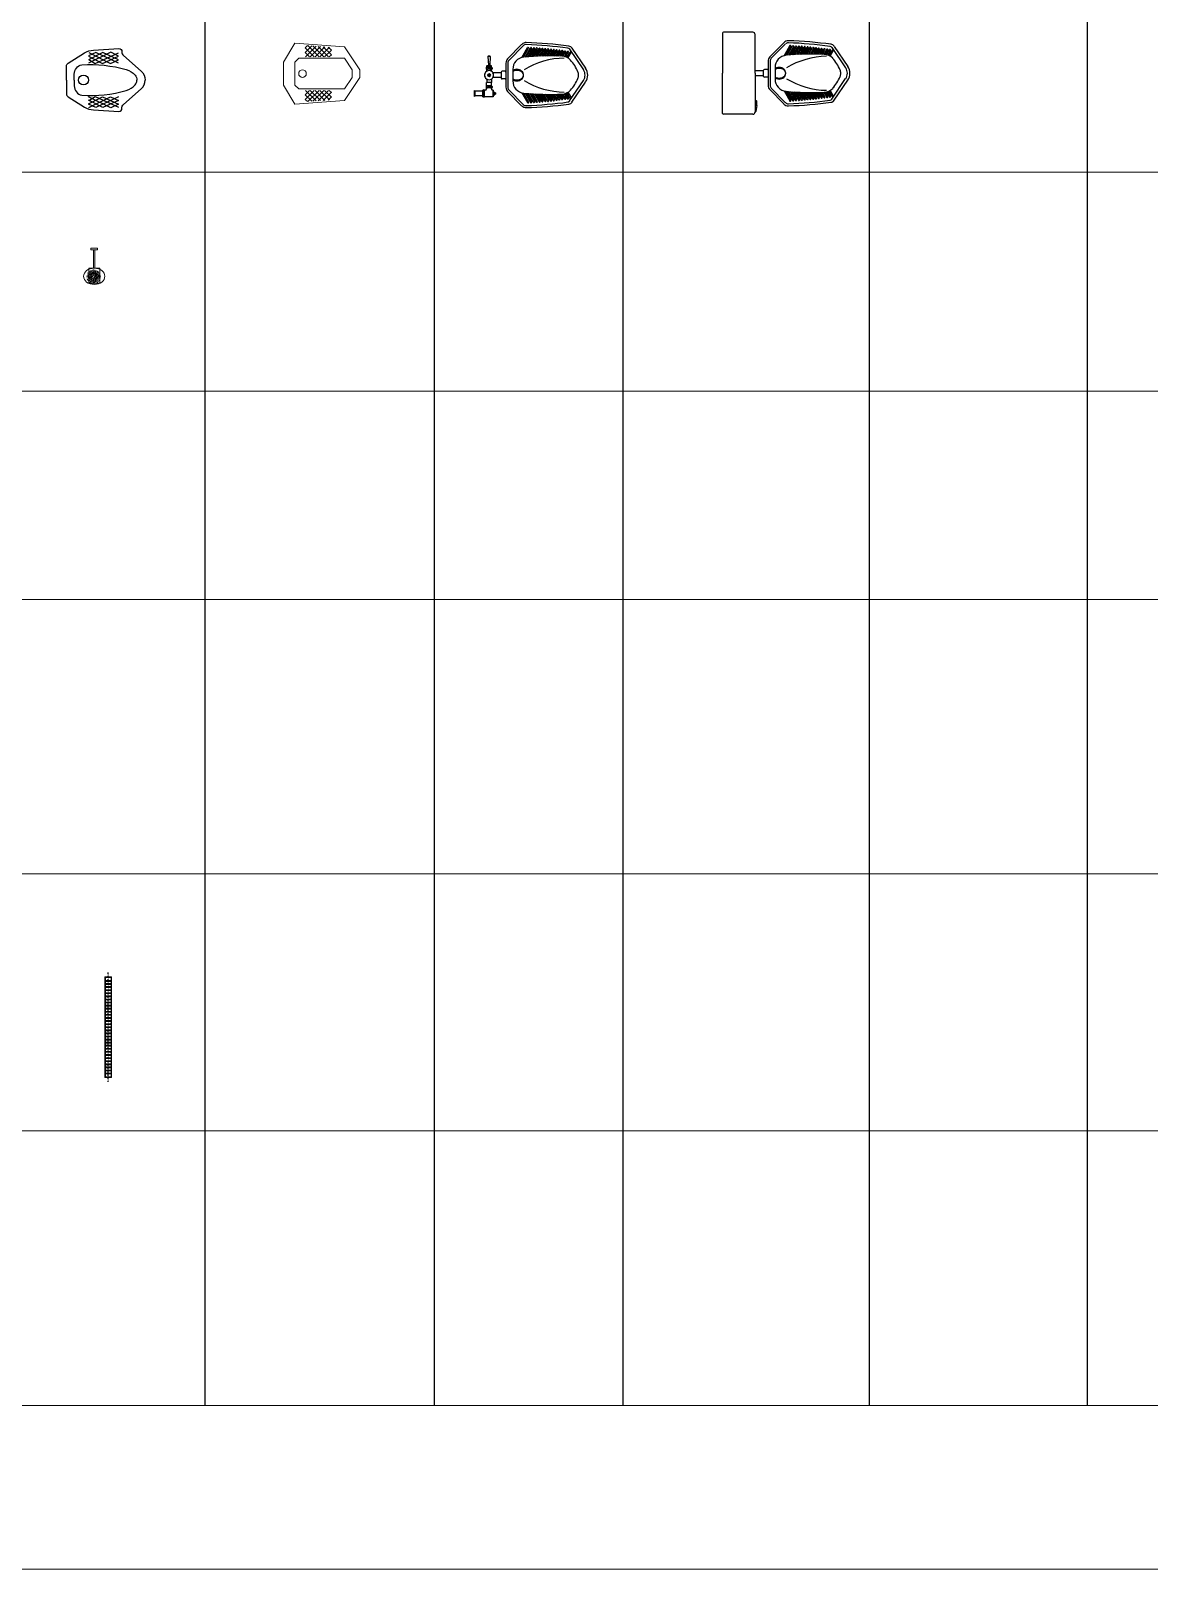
# Model space of a CAD drawing. Header units: millimetres. Extents: x 7765 to 58251, y -31150 to 10119.
# Drawn here: x 15084 to 22402, y -31150 to -21087 of the extents above; entities that cross this region are included whole.
import ezdxf

# ---------------------------------------------------------------- set-up
doc = ezdxf.new("R2010")
doc.units = ezdxf.units.MM
doc.linetypes.add('ACAD_ISO10W100', pattern=[18, 12, -3, 0, -3])
doc.linetypes.add('CENTER2', pattern=[1.125, 0.75, -0.125, 0.125, -0.125])
for name, color, linetype, lineweight in [('c.line', 160, 'ACAD_ISO10W100', 25), ('Fixtures', 202, 'Continuous', 15), ('PP-OUTER', 7, 'Continuous', 5), ('SANITARY', 7, 'Continuous', 5), ('text', 7, 'Continuous', 5)]:
    doc.layers.add(name, color=color, linetype=linetype, lineweight=lineweight)
doc.layers.add('cad-block.com', color=250, linetype='Continuous')
doc.layers.add('PP-AC RETURN PIPE', color=11, linetype='Continuous')

# ---------------------------------------------------------------- blocks, each defined once
blk = doc.blocks.new('Squat toilet 7_top_cad-block.com')
at = {"color": 0}
for p, q in [((289, 182), (143, 110)), ((192, 180), (143, 158)), ((238, 180), (143, 132)), ((143, 156), (235, 109)), ((145, 180), (287, 109)), ((145, 134), (188, 108)), ((188, 108), (340, 178)), ((339, 110), (192, 180)), ((235, 109), (339, 157)), ((339, 133), (238, 180)), ((287, 109), (339, 133)), ((340, 157), (289, 182)), ((143, -156), (235, -109)), ((289, -182), (143, -110)), ((238, -180), (143, -132)), ((192, -180), (143, -158)), ((145, -134), (188, -108)), ((145, -180), (287, -109)), ((188, -108), (340, -178)), ((339, -110), (192, -180)), ((235, -109), (339, -157)), ((339, -133), (238, -180)), ((287, -109), (339, -133)), ((340, -157), (289, -182))]:
    blk.add_line(p, q, dxfattribs=at)
for points in [[(0, 0), (0, 92, -0.258751), (10, 110), (118, 177, -0.131924), (176, 195), (343, 206, -0.493186), (362, 185, 0.329088), (373, 161), (489, 58, -0.221669), (515, 0, -0.088906)], [(51, 0), (51, 39, -0.354811), (100, 100, -0.085514), (391, 68, -0.142911), (449, 32, -0.179764), (461, 0, -0.443949)], [(0, 0), (0, -92, 0.258751), (10, -110), (118, -177, 0.131924), (176, -195), (343, -206, 0.493186), (362, -185, -0.329088), (373, -161), (489, -58, 0.221669), (515, 0, 0.088906)], [(51, 0), (51, -39, 0.354811), (100, -100, 0.085514), (391, -68, 0.142911), (449, -32, 0.179764), (461, 0, 0.443949)]]:
    blk.add_lwpolyline(points, format="xyb", dxfattribs=at)
blk.add_circle((111, 0), 32.5, dxfattribs=at)
blk = doc.blocks.new('Squat toilet 5_top_cad-block.com')
at = {"color": 0}
for p, q in [((-118, -85), (-114, -141)), ((-102, -85), (-118, -85)), ((-106, -81), (-114, -81)), ((-102, -85), (-106, -141)), ((11, -99), (103, -6)), ((21, -108), (113, -15)), ((104, -91), (141, -26)), ((114, -89), (148, -30)), ((125, -88), (160, -27)), ((135, -87), (167, -31)), ((146, -86), (179, -29)), ((156, -85), (186, -33)), ((167, -85), (198, -30)), ((176, -84), (205, -34)), ((187, -83), (217, -31)), ((197, -83), (224, -35)), ((207, -82), (236, -33)), ((217, -82), (243, -37)), ((227, -81), (254, -35)), ((237, -81), (261, -39)), ((247, -81), (273, -36)), ((257, -81), (280, -40)), ((267, -81), (292, -38)), ((276, -80), (298, -42)), ((287, -80), (310, -40)), ((296, -80), (317, -44)), ((306, -80), (328, -43)), ((316, -81), (335, -47)), ((326, -81), (347, -45)), ((335, -81), (354, -49)), ((345, -81), (365, -47)), ((354, -82), (372, -51)), ((364, -82), (383, -50)), ((373, -83), (390, -54)), ((383, -84), (401, -52)), ((391, -87), (408, -56)), ((399, -90), (419, -55)), ((406, -94), (426, -59)), ((417, -37), (507, -171)), ((432, -30), (521, -161)), ((-129, -158), (-129, -165)), ((-125, -155), (-126, -155)), ((-94, -168), (-126, -168)), ((-125, -155), (-125, -147)), ((-94, -155), (-125, -155)), ((-125, -177), (-125, -171)), ((-119, -145), (-124, -145)), ((-101, -145), (-119, -145)), ((-110, -197), (-118, -202)), ((-106, -141), (-114, -141)), ((-110, -155), (-110, -168)), ((-102, -202), (-110, -197)), ((-96, -145), (-101, -145)), ((-95, -177), (-95, -171)), ((-94, -155), (-94, -147)), ((-94, -155), (-94, -155)), ((-91, -158), (-91, -165)), ((-30, -190), (-85, -190)), ((-30, -186), (-30, -190)), ((-30, -190), (-30, -222)), ((-5, -181), (-25, -181)), ((0, -127), (0, -186)), ((0, -186), (0, -226)), ((0, -186), (0, -226)), ((13, -127), (13, -285)), ((45, -168), (45, -244)), ((45, -200), (45, -212)), ((-129, -280), (-129, -287)), ((-126, -277), (-126, -255)), ((-125, -255), (-126, -255)), ((-94, -277), (-126, -277)), ((-126, -293), (-126, -290)), ((-94, -290), (-126, -290)), ((-125, -235), (-125, -255)), ((-95, -255), (-125, -255)), ((-118, -202), (-118, -211)), ((-118, -211), (-110, -216)), ((-111, -211), (-111, -201)), ((-110, -216), (-102, -211)), ((-110, -277), (-110, -290)), ((-109, -211), (-109, -201)), ((-102, -211), (-102, -202)), ((-95, -235), (-95, -255)), ((-94, -255), (-95, -255)), ((-94, -277), (-94, -255)), ((-94, -293), (-94, -290)), ((-91, -280), (-91, -287)), ((-30, -222), (-85, -222)), ((-30, -222), (-30, -226)), ((-5, -231), (-25, -231)), ((0, -226), (0, -285)), ((417, -375), (507, -241)), ((432, -382), (521, -251)), ((-201, -311), (-206, -306)), ((-206, -311), (-206, -306)), ((-206, -341), (-206, -311)), ((-206, -346), (-206, -341)), ((-206, -346), (-201, -341)), ((-151, -311), (-201, -311)), ((-201, -341), (-201, -311)), ((-151, -341), (-201, -341)), ((-151, -311), (-151, -304)), ((-151, -341), (-151, -311)), ((-151, -347), (-151, -341)), ((-134, -304), (-141, -304)), ((-141, -347), (-141, -304)), ((-83, -347), (-141, -347)), ((-83, -304), (-89, -304)), ((-86, -304), (-86, -347)), ((-83, -304), (-83, -318)), ((-83, -318), (-73, -318)), ((-83, -318), (-83, -334)), ((-83, -326), (-73, -326)), ((-83, -334), (-73, -334)), ((-83, -334), (-83, -347)), ((-73, -318), (-73, -321)), ((-73, -321), (-68, -321)), ((-73, -321), (-73, -331)), ((-73, -331), (-68, -331)), ((-73, -331), (-73, -334)), ((-68, -321), (-68, -331)), ((11, -313), (103, -406)), ((21, -304), (113, -398)), ((104, -321), (141, -386)), ((114, -323), (148, -382)), ((125, -324), (160, -385)), ((135, -325), (167, -381)), ((146, -326), (179, -383)), ((156, -327), (186, -379)), ((167, -327), (198, -382)), ((176, -328), (205, -378)), ((187, -329), (217, -381)), ((197, -329), (224, -377)), ((207, -330), (236, -379)), ((217, -330), (243, -375)), ((227, -331), (254, -377)), ((237, -331), (261, -373)), ((247, -331), (273, -376)), ((257, -331), (280, -372)), ((267, -331), (292, -374)), ((276, -332), (298, -370)), ((287, -332), (310, -372)), ((296, -332), (317, -368)), ((306, -332), (328, -369)), ((316, -331), (335, -365)), ((326, -331), (347, -367)), ((335, -331), (354, -363)), ((345, -331), (365, -365)), ((354, -330), (372, -361)), ((364, -330), (383, -362)), ((373, -329), (390, -358)), ((383, -328), (401, -360)), ((391, -325), (408, -356)), ((399, -322), (419, -357)), ((406, -318), (426, -353))]:
    blk.add_line(p, q, dxfattribs=at)
for points in [[(-126, -161, 0.106673), (-126, -163, 0.101512), (-125, -165, 0.094975), (-123, -166, 0.090819), (-120, -167, 0.090819), (-118, -166, 0.094975), (-116, -165, 0.101512), (-115, -163, 0.106673), (-115, -161, 0.106673), (-115, -159, 0.101512), (-116, -157, 0.094975), (-118, -156, 0.090819), (-120, -156, 0.090819), (-123, -156, 0.094975), (-125, -157, 0.101512), (-126, -159, 0.106673)], [(-106, -161, 0.106673), (-105, -163, 0.101512), (-104, -165, 0.094975), (-102, -166, 0.090819), (-100, -167, 0.090819), (-97, -166, 0.094975), (-95, -165, 0.101512), (-94, -163, 0.106673), (-94, -161, 0.106673), (-94, -159, 0.101512), (-95, -157, 0.094975), (-97, -156, 0.090819), (-100, -156, 0.090819), (-102, -156, 0.094975), (-104, -157, 0.101512), (-105, -159, 0.106673)], [(-126, -283, 0.106673), (-126, -285, 0.101512), (-125, -287, 0.094975), (-123, -288, 0.090819), (-120, -289, 0.090819), (-118, -288, 0.094975), (-116, -287, 0.101512), (-115, -285, 0.106673), (-115, -283, 0.106673), (-115, -281, 0.101512), (-116, -279, 0.094975), (-118, -278, 0.090819), (-120, -278, 0.090819), (-123, -278, 0.094975), (-125, -279, 0.101512), (-126, -281, 0.106673)], [(-106, -283, 0.106673), (-105, -285, 0.101512), (-104, -287, 0.094975), (-102, -288, 0.090819), (-100, -289, 0.090819), (-97, -288, 0.094975), (-95, -287, 0.101512), (-94, -285, 0.106673), (-94, -283, 0.106673), (-94, -281, 0.101512), (-95, -279, 0.094975), (-97, -278, 0.090819), (-100, -278, 0.090819), (-102, -278, 0.094975), (-104, -279, 0.101512), (-105, -281, 0.106673)], [(-151, -326, 0.067459), (-151, -329, 0.079812), (-150, -331, 0.107118), (-148, -333, 0.139889), (-146, -333, 0.139889), (-144, -333, 0.107118), (-142, -331, 0.079812), (-141, -329, 0.067459), (-141, -326, 0.067459), (-141, -323, 0.079812), (-142, -320, 0.107118), (-144, -319, 0.139889), (-146, -318, 0.139889), (-148, -319, 0.107118), (-150, -320, 0.079812), (-151, -323, 0.067459)]]:
    blk.add_lwpolyline(points, format="xyb", close=True, dxfattribs=at)
for points in [[(116, -206, 0.110357), (113, -192, 0.10264), (103, -179, 0.09333), (89, -171, 0.087668), (72, -168, 0.087668), (55, -171, 0.067965), (45, -176, 0.10264)], [(116, -206, 0.130752), (113, -195, 0.10653), (103, -184, 0.083975), (89, -177, 0.072905), (72, -175, 0.072905), (55, -177, 0.061171), (45, -182, 0.10653)], [(45, -230, 0.061171), (55, -235, 0.072905), (72, -237, 0.072905), (89, -235, 0.083975), (103, -228, 0.10653), (113, -217, 0.130752), (116, -206, 0.130752)], [(45, -236, 0.067965), (55, -241, 0.087668), (72, -244, 0.087668), (89, -241, 0.09333), (103, -233, 0.10264), (113, -220, 0.110357), (116, -206, 0.110357)], [(-151, -306, 0.067459), (-151, -309, 0.079812), (-150, -311, 0.107118), (-148, -313, 0.139889), (-146, -313, 0.139889), (-144, -313, 0.107118), (-142, -311, 0.079812), (-141, -309, 0.067459), (-141, -306, 0.067459)], [(-141, -346, 0.067459), (-141, -343, 0.079812), (-142, -340, 0.107118), (-144, -339, 0.139889), (-146, -338, 0.139889), (-148, -339, 0.107118), (-150, -340, 0.079812), (-151, -343, 0.067459), (-151, -346, 0.067459)]]:
    blk.add_lwpolyline(points, format="xyb", dxfattribs=at)
for radius in [8.23, 5]:
    blk.add_circle((-110, -206), radius, dxfattribs=at)
for centre, radius, start, end in [((132, -33), 40, 88.219, 135.6161), ((49, -2692), 2700, 82.2841, 88.219), ((-114, -85), 4, 90, 180), ((-106, -85), 4, 0, 90), ((40, -127), 40, 135.6161, 180), ((125, -168), 80, 95.493, 180), ((132, -33), 27, 87.9846, 135.6161), ((290, -1880), 1800, 87.5224, 95.493), ((388, -608), 513, 90.6422, 121.5362), ((39, -2685), 2680, 82.1249, 87.9846), ((145, -28), 4, 330, 150), ((164, -29), 4, 330, 150), ((183, -31), 4, 330, 150), ((202, -32), 4, 330, 150), ((221, -33), 4, 330, 150), ((239, -35), 4, 330, 150), ((258, -37), 4, 330, 150), ((276, -38), 4, 330, 150), ((295, -40), 4, 330, 150), ((313, -42), 4, 330, 150), ((332, -45), 4, 330, 150), ((350, -47), 4, 330, 150), ((368, -49), 4, 330, 150), ((364, -162), 80, 43.1876, 87.5224), ((387, -52), 4, 330, 150), ((405, -54), 4, 330, 150), ((404, -46), 16, 34.008, 82.1249), ((408, -46), 30, 34.008, 82.2841), ((423, -57), 4, 330, 150), ((-110, -206), 30, 124.8499, 235.1501), ((-126, -158), 3, 90, 180), ((-126, -165), 3, 180, 270), ((-130, -171), 5, 0, 57.6535), ((-110, -206), 30, 55.1501, 124.8499), ((-130, -177), 5, 304.8499, 0), ((-124, -147), 2, 90, 180), ((-110, -150), 10.6, 115.0876, 148.1092), ((-110, -150), 10.6, 31.8908, 64.9124), ((-96, -147), 2, 0, 90), ((-90, -171), 5, 122.3465, 180), ((-90, -177), 5, 180, 235.1501), ((-94, -158), 3, 0, 90), ((-94, -165), 3, 270, 0), ((-110, -206), 30, 32.231, 55.1501), ((-110, -206), 29.8, 328.2504, 32.7073), ((-25, -186), 5, 90, 180), ((-5, -186), 5, 0, 90), ((40, -127), 27, 135.6161, 180), ((247, -272), 240, 21.34, 43.1876), ((415, -206), 60, 0, 21.34), ((455, -206), 63, 325.992, 34.008), ((455, -206), 80, 325.992, 34.008), ((-134, -296), 8, 270, 357.2469), ((-126, -280), 3, 90, 180), ((-126, -287), 3, 180, 270), ((-130, -235), 5, 0, 55.1501), ((-110, -206), 30, 235.1501, 304.8499), ((-206, -293), 80, 357.2469, 0), ((-90, -235), 5, 124.8499, 180), ((-94, -280), 3, 0, 90), ((-94, -287), 3, 270, 0), ((-14, -293), 80, 180, 184.9399), ((-89, -299), 5, 184.9399, 270), ((-110, -206), 30, 304.8499, 327.769), ((-25, -226), 5, 180, 270), ((-5, -226), 5, 270, 0), ((40, -285), 40, 180, 224.3839), ((40, -285), 27, 180, 224.3839), ((125, -244), 80, 180, 264.507), ((388, 196), 513, 238.4638, 269.3578), ((247, -140), 240, 316.8124, 338.66), ((415, -206), 60, 338.66, 0), ((-146, -316), 13, 67.3801, 112.6199), ((-146, -335), 13, 247.3801, 292.6199), ((-67, -322), 16.3, 165.75, 194.25), ((-67, -330), 16.2, 165.75, 194.25), ((-90, -322), 16.3, 345.75, 14.25), ((-90, -330), 16.2, 345.75, 14.25), ((132, -379), 27, 224.3839, 272.0154), ((290, 1468), 1800, 264.507, 272.4776), ((39, 2273), 2680, 272.0154, 277.8751), ((49, 2280), 2700, 271.781, 277.7159), ((145, -384), 4, 210, 30), ((164, -383), 4, 210, 30), ((183, -381), 4, 210, 30), ((202, -380), 4, 210, 30), ((221, -379), 4, 210, 30), ((239, -377), 4, 210, 30), ((258, -375), 4, 210, 30), ((276, -374), 4, 210, 30), ((295, -372), 4, 210, 30), ((313, -370), 4, 210, 30), ((332, -367), 4, 210, 30), ((350, -365), 4, 210, 30), ((368, -363), 4, 210, 30), ((364, -250), 80, 272.4776, 316.8124), ((387, -360), 4, 210, 30), ((405, -358), 4, 210, 30), ((404, -366), 16, 277.8751, 325.992), ((408, -366), 30, 277.7159, 325.992), ((423, -355), 4, 210, 30), ((132, -378), 40, 224.3839, 271.781)]:
    blk.add_arc(centre, radius, start, end, dxfattribs=at)
blk = doc.blocks.new('Squat toilet 4_top_cad-block.com')
at = {"color": 0}
for p, q in [((0, 262), (0, 0)), ((198, 268), (6, 268)), ((213, 16), (213, 253)), ((309, 107), (401, 200)), ((318, 98), (410, 191)), ((402, 115), (439, 180)), ((412, 117), (446, 176)), ((423, 118), (458, 179)), ((433, 119), (465, 175)), ((444, 120), (477, 177)), ((453, 121), (484, 173)), ((464, 121), (496, 176)), ((474, 122), (503, 172)), ((485, 123), (515, 175)), ((494, 123), (522, 171)), ((505, 124), (533, 173)), ((514, 124), (540, 169)), ((525, 125), (552, 171)), ((534, 125), (559, 167)), ((545, 125), (571, 170)), ((554, 125), (578, 166)), ((565, 125), (589, 168)), ((574, 126), (596, 164)), ((584, 126), (608, 166)), ((594, 126), (615, 162)), ((604, 126), (626, 163)), ((613, 125), (633, 159)), ((624, 125), (644, 161)), ((633, 125), (651, 157)), ((643, 125), (663, 159)), ((652, 124), (669, 155)), ((662, 124), (681, 156)), ((671, 123), (688, 152)), ((680, 122), (699, 154)), ((688, 119), (706, 150)), ((697, 116), (717, 151)), ((704, 112), (724, 147)), ((715, 169), (805, 35)), ((730, 176), (819, 45)), ((0, -262), (0, 0)), ((213, 0), (213, 16)), ((268, 16), (213, 16)), ((268, 16), (268, 20)), ((268, -16), (268, 16)), ((293, 25), (273, 25)), ((298, 79), (298, 20)), ((298, 20), (298, -20)), ((298, 20), (298, -20)), ((311, 79), (311, -79)), ((343, 38), (343, -38)), ((343, 6), (343, -6)), ((213, 0), (213, -16)), ((213, -16), (213, -180)), ((268, -16), (213, -16)), ((268, -20), (268, -16)), ((293, -25), (273, -25)), ((298, -20), (298, -25)), ((298, -25), (298, -79)), ((318, -98), (410, -192)), ((715, -169), (805, -35)), ((730, -176), (819, -45)), ((213, -180), (213, -253)), ((220, -180), (213, -180)), ((223, -210), (223, -183)), ((309, -107), (401, -200)), ((402, -115), (439, -180)), ((412, -117), (446, -176)), ((423, -118), (458, -179)), ((433, -119), (465, -175)), ((444, -120), (477, -177)), ((453, -121), (484, -173)), ((464, -121), (496, -176)), ((474, -122), (503, -172)), ((485, -123), (515, -175)), ((494, -123), (522, -171)), ((505, -124), (533, -173)), ((514, -124), (540, -169)), ((525, -125), (552, -171)), ((534, -125), (559, -167)), ((545, -125), (571, -170)), ((554, -125), (578, -166)), ((565, -125), (589, -168)), ((574, -126), (596, -164)), ((584, -126), (608, -166)), ((594, -126), (615, -162)), ((604, -126), (626, -163)), ((613, -125), (633, -159)), ((624, -125), (644, -161)), ((633, -125), (651, -157)), ((643, -125), (663, -159)), ((652, -124), (669, -155)), ((662, -124), (681, -156)), ((671, -123), (688, -152)), ((680, -122), (699, -154)), ((688, -119), (706, -150)), ((697, -116), (717, -151)), ((704, -112), (724, -147)), ((198, -268), (6, -268)), ((223, -210), (213, -210)), ((215, -253), (213, -253)), ((223, -210), (218, -250))]:
    blk.add_line(p, q, dxfattribs=at)
for points in [[(413, 0, 0.110357), (410, 14, 0.10264), (401, 27, 0.09333), (387, 35, 0.087668), (370, 38, 0.087668), (353, 35, 0.067965), (343, 30, 0.10264)], [(413, 0, 0.130752), (410, 11, 0.10653), (401, 22, 0.083975), (387, 29, 0.072905), (370, 31, 0.072905), (353, 29, 0.061171), (343, 24, 0.10653)], [(343, -24, 0.061171), (353, -29, 0.072905), (370, -31, 0.072905), (387, -29, 0.083975), (401, -22, 0.10653), (410, -11, 0.130752), (413, 0, 0.130752)], [(343, -30, 0.067965), (353, -35, 0.087668), (370, -38, 0.087668), (387, -35, 0.09333), (401, -27, 0.10264), (410, -14, 0.110357), (413, 0, 0.110357)]]:
    blk.add_lwpolyline(points, format="xyb", dxfattribs=at)
for centre, radius, start, end in [((6, 262), 6, 90, 180), ((198, 253), 15, 360, 90), ((429, 172), 40, 88.219, 135.6161), ((347, -2486), 2700, 82.2841, 88.219), ((338, 79), 40, 135.6161, 180), ((423, 38), 80, 95.493, 180), ((430, 173), 27, 87.9846, 135.6161), ((587, -1674), 1800, 87.5224, 95.493), ((686, -402), 513, 90.6422, 121.5362), ((336, -2479), 2680, 82.1249, 87.9846), ((442, 178), 4, 330, 150), ((461, 177), 4, 330, 150), ((480, 175), 4, 330, 150), ((499, 174), 4, 330, 150), ((518, 173), 4, 330, 150), ((537, 171), 4, 330, 150), ((556, 169), 4, 330, 150), ((574, 168), 4, 330, 150), ((593, 166), 4, 330, 150), ((611, 164), 4, 330, 150), ((629, 161), 4, 330, 150), ((648, 159), 4, 330, 150), ((666, 157), 4, 330, 150), ((662, 44), 80, 43.1876, 87.5224), ((684, 154), 4, 330, 150), ((702, 152), 4, 330, 150), ((701, 160), 16, 34.008, 82.1249), ((705, 160), 30, 34.008, 82.2841), ((720, 149), 4, 330, 150), ((273, 20), 5, 90, 180), ((293, 20), 5, 360, 90), ((338, 79), 27, 135.6161, 180), ((545, -66), 240, 21.34, 43.1876), ((713, 0), 60, 360, 21.34), ((753, 0), 63, 325.992, 34.008), ((753, 0), 80, 325.992, 34.008), ((273, -20), 5, 180, 270), ((293, -20), 5, 270, 360), ((338, -79), 40, 180, 224.3839), ((338, -79), 27, 180, 224.3839), ((423, -38), 80, 180, 264.507), ((686, 402), 513, 238.4638, 269.3578), ((662, -44), 80, 272.4776, 316.8124), ((545, 66), 240, 316.8124, 338.66), ((713, 0), 60, 338.66, 360), ((220, -183), 3, 360, 90), ((429, -173), 40, 224.3839, 271.781), ((430, -173), 27, 224.3839, 272.0154), ((587, 1674), 1800, 264.507, 272.4776), ((336, 2479), 2680, 272.0154, 277.8751), ((347, 2486), 2700, 271.781, 277.7159), ((442, -178), 4, 210, 30), ((461, -177), 4, 210, 30), ((480, -175), 4, 210, 30), ((499, -174), 4, 210, 30), ((518, -173), 4, 210, 30), ((537, -171), 4, 210, 30), ((556, -169), 4, 210, 30), ((574, -168), 4, 210, 30), ((593, -166), 4, 210, 30), ((611, -164), 4, 210, 30), ((629, -161), 4, 210, 30), ((648, -159), 4, 210, 30), ((666, -157), 4, 210, 30), ((684, -154), 4, 210, 30), ((702, -152), 4, 210, 30), ((701, -160), 16, 277.8751, 325.992), ((705, -160), 30, 277.7159, 325.992), ((720, -149), 4, 210, 30), ((6, -262), 6, 180, 270), ((198, -253), 15, 270, 360), ((215, -250), 3, 270, 353.3675)]:
    blk.add_arc(centre, radius, start, end, dxfattribs=at)
blk = doc.blocks.new('PP-SHOWER P')
at = {"layer": 'Fixtures', "color": 0, "lineweight": 5, "ltscale": 4}
for p, q in [((29588, 5636), (29588, 5594)), ((29598, 5636), (29588, 5636)), ((29598, 5594), (29598, 5636)), ((29719, 5579), (29719, 5652)), ((29719, 5652), (29817, 5652)), ((29817, 5652), (29817, 5579)), ((29588, 5594), (29598, 5594)), ((29719, 5620), (29598, 5620)), ((29719, 5610), (29598, 5610)), ((29817, 5579), (29719, 5579))]:
    blk.add_line(p, q, dxfattribs=at)
at = {"layer": 'Fixtures', "color": 0, "lineweight": 5, "ltscale": 4, "extrusion": (0, 0, -1)}
for centre, major_axis, ratio, start_param, end_param in [((29772, 5615), (0, 69.8), 0.759259, 4.712389, 10.995574), ((29739, 5636), (-0.679, -0.679), 1, 4.712389, 10.995574), ((29744, 5642), (-0.679, 0.679), 1, -1.570796, 4.712389), ((29749, 5637), (-0.679, -0.679), 1, 4.712389, 10.995574), ((29751, 5647), (-0.679, 0.679), 1, 4.712389, 10.995574), ((29755, 5641), (-0.679, -0.679), 1, 4.712389, 10.995574), ((29758, 5652), (-0.679, -0.679), 1, 4.712389, 10.995574), ((29759, 5635), (-0.679, -0.679), 1, 4.712389, 10.995574), ((29761, 5645), (-0.679, -0.679), 1, 4.712389, 10.995574), ((29764, 5638), (-0.679, -0.679), 1, 4.712389, 10.995574), ((29766, 5654), (-0.679, -0.679), 1, 4.712389, 10.995574), ((29768, 5647), (-0.679, -0.679), 1, 4.712389, 10.995574), ((29769, 5640), (-0.679, -0.679), 1, 4.712389, 10.995574), ((29775, 5655), (-0.679, -0.679), 1, 4.712389, 10.995574), ((29775, 5655), (-0.679, -0.679), 1, 4.712389, 10.995574), ((29775, 5648), (-0.679, -0.679), 1, 4.712389, 10.995574), ((29775, 5648), (-0.679, -0.679), 1, 4.712389, 10.995574), ((29775, 5640), (-0.679, -0.679), 1, 4.712389, 10.995574), ((29775, 5640), (-0.679, -0.679), 1, 4.712389, 10.995574), ((29780, 5640), (-0.679, 0.679), 1, -1.570796, 4.712389), ((29782, 5647), (-0.679, -0.679), 1, 4.712389, 10.995574), ((29783, 5654), (-0.679, -0.679), 1, 4.712389, 10.995574), ((29786, 5638), (-0.679, -0.679), 1, 4.712389, 10.995574), ((29789, 5645), (-0.679, 0.679), 1, -1.570796, 4.712389), ((29792, 5652), (-0.679, -0.679), 1, 4.712389, 10.995574), ((29791, 5635), (-0.679, 0.679), 1, -1.570796, 4.712389), ((29795, 5641), (-0.679, -0.679), 1, 4.712389, 10.995574), ((29799, 5647), (-0.679, 0.679), 1, -1.570796, 4.712389), ((29801, 5637), (-0.679, -0.679), 1, 4.712389, 10.995574), ((29806, 5642), (-0.679, 0.679), 1, 4.712389, 10.995574), ((29811, 5636), (-0.679, -0.679), 1, 4.712389, 10.995574), ((29731, 5611), (-0.679, 0.679), 1, -1.570796, 4.712389), ((29732, 5620), (-0.679, -0.679), 1, 4.712389, 10.995574), ((29732, 5603), (-0.679, -0.679), 1, 4.712389, 10.995574), ((29735, 5628), (-0.679, -0.679), 1, 4.712389, 10.995574), ((29735, 5595), (-0.679, -0.679), 1, 4.712389, 10.995574), ((29739, 5611), (-0.679, -0.679), 1, 4.712389, 10.995574), ((29739, 5618), (-0.679, 0.679), 1, -1.570796, 4.712389), ((29739, 5604), (-0.679, 0.679), 1, -1.570796, 4.712389), ((29739, 5587), (-0.679, 0.679), 1, 4.712389, 10.995574), ((29741, 5625), (-0.679, 0.679), 1, 4.712389, 10.995574), ((29741, 5597), (-0.679, 0.679), 1, -1.570796, 4.712389), ((29744, 5580), (-0.679, 0.679), 1, -1.570796, 4.712389), ((29745, 5632), (-0.679, -0.679), 1, 4.712389, 10.995574), ((29745, 5591), (-0.679, 0.679), 1, -1.570796, 4.712389), ((29746, 5617), (-0.679, 0.679), 1, 4.712389, 10.995574), ((29746, 5611), (-0.679, -0.679), 1, 4.712389, 10.995574), ((29746, 5606), (-0.679, 0.679), 1, -1.570796, 4.712389), ((29748, 5622), (-0.679, -0.679), 1, 4.712389, 10.995574), ((29748, 5600), (-0.679, -0.679), 1, 4.712389, 10.995574), ((29749, 5586), (-0.679, -0.679), 1, 4.712389, 10.995574), ((29751, 5627), (-0.679, -0.679), 1, 4.712389, 10.995574), ((29751, 5595), (-0.679, 0.679), 1, -1.570796, 4.712389), ((29751, 5575), (-0.679, 0.679), 1, -1.570796, 4.712389), ((29753, 5615), (-0.679, 0.679), 1, -1.570796, 4.712389), ((29753, 5611), (-0.679, -0.679), 1, 4.712389, 10.995574), ((29753, 5607), (-0.679, -0.679), 1, 4.712389, 10.995574), ((29754, 5632), (-0.679, 0.679), 1, -1.570796, 4.712389), ((29754, 5591), (-0.679, 0.679), 1, 4.712389, 10.995574), ((29755, 5620), (-0.679, -0.679), 1, 4.712389, 10.995574), ((29755, 5603), (-0.679, -0.679), 1, 4.712389, 10.995574), ((29755, 5581), (-0.679, -0.679), 1, 4.712389, 10.995574), ((29757, 5623), (-0.679, 0.679), 1, -1.570796, 4.712389), ((29757, 5599), (-0.679, -0.679), 1, 4.712389, 10.995574), ((29758, 5571), (-0.679, 0.679), 1, -1.570796, 4.712389), ((29759, 5627), (-0.679, -0.679), 1, 4.712389, 10.995574), ((29759, 5596), (-0.679, -0.679), 1, 4.712389, 10.995574), ((29759, 5587), (-0.679, 0.679), 1, -1.570796, 4.712389), ((29760, 5611), (-0.679, -0.679), 1, 4.712389, 10.995574), ((29761, 5617), (-0.679, 0.679), 1, 4.712389, 10.995574), ((29761, 5606), (-0.679, 0.679), 1, 4.712389, 10.995574), ((29761, 5578), (-0.679, -0.679), 1, 4.712389, 10.995574), ((29763, 5629), (-0.679, 0.679), 1, 4.712389, 10.995574), ((29763, 5593), (-0.679, -0.679), 1, 4.712389, 10.995574), ((29764, 5584), (-0.679, 0.679), 1, -1.570796, 4.712389), ((29765, 5622), (-0.679, -0.679), 1, 4.712389, 10.995574), ((29765, 5601), (-0.679, -0.679), 1, 4.712389, 10.995574), ((29767, 5631), (-0.679, 0.679), 1, -1.570796, 4.712389), ((29767, 5591), (-0.679, -0.679), 1, 4.712389, 10.995574), ((29766, 5569), (-0.679, -0.679), 1, 4.712389, 10.995574), ((29768, 5611), (-0.679, 0.679), 1, -1.570796, 4.712389), ((29768, 5576), (-0.679, -0.679), 1, 4.712389, 10.995574), ((29769, 5625), (-0.679, 0.679), 1, 4.712389, 10.995574), ((29769, 5598), (-0.679, 0.679), 1, -1.570796, 4.712389), ((29769, 5583), (-0.679, -0.679), 1, 4.712389, 10.995574), ((29770, 5616), (-0.679, 0.679), 1, -1.570796, 4.712389), ((29770, 5606), (-0.679, 0.679), 1, 4.712389, 10.995574), ((29771, 5633), (-0.679, -0.679), 1, 4.712389, 10.995574), ((29771, 5590), (-0.679, 0.679), 1, 4.712389, 10.995574), ((29775, 5633), (-0.679, -0.679), 1, 4.712389, 10.995574), ((29775, 5633), (-0.679, -0.679), 1, 4.712389, 10.995574), ((29775, 5626), (-0.679, 0.679), 1, 4.712389, 10.995574), ((29775, 5626), (-0.679, 0.679), 1, -1.570796, 4.712389), ((29775, 5619), (-0.679, -0.679), 1, 4.712389, 10.995574), ((29775, 5619), (-0.679, -0.679), 1, 4.712389, 10.995574), ((29775, 5604), (-0.679, -0.679), 1, 4.712389, 10.995574), ((29775, 5604), (-0.679, -0.679), 1, 4.712389, 10.995574), ((29775, 5597), (-0.679, 0.679), 1, 4.712389, 10.995574), ((29775, 5597), (-0.679, 0.679), 1, -1.570796, 4.712389), ((29775, 5590), (-0.679, -0.679), 1, 4.712389, 10.995574), ((29775, 5590), (-0.679, -0.679), 1, 4.712389, 10.995574), ((29775, 5582), (-0.679, -0.679), 1, 4.712389, 10.995574), ((29775, 5582), (-0.679, -0.679), 1, 4.712389, 10.995574), ((29775, 5575), (-0.679, -0.679), 1, 4.712389, 10.995574), ((29775, 5575), (-0.679, -0.679), 1, 4.712389, 10.995574), ((29775, 5568), (-0.679, -0.679), 1, 4.712389, 10.995574), ((29775, 5568), (-0.679, -0.679), 1, 4.712389, 10.995574), ((29779, 5633), (-0.679, 0.679), 1, -1.570796, 4.712389), ((29779, 5590), (-0.679, 0.679), 1, -1.570796, 4.712389), ((29780, 5625), (-0.679, 0.679), 1, -1.570796, 4.712389), ((29780, 5616), (-0.679, 0.679), 1, 4.712389, 10.995574), ((29780, 5606), (-0.679, 0.679), 1, -1.570796, 4.712389), ((29780, 5598), (-0.679, 0.679), 1, 4.712389, 10.995574), ((29780, 5583), (-0.679, -0.679), 1, 4.712389, 10.995574), ((29782, 5611), (-0.679, 0.679), 1, 4.712389, 10.995574), ((29782, 5576), (-0.679, -0.679), 1, 4.712389, 10.995574), ((29783, 5631), (-0.679, 0.679), 1, 4.712389, 10.995574), ((29783, 5591), (-0.679, 0.679), 1, -1.570796, 4.712389), ((29783, 5569), (-0.679, -0.679), 1, 4.712389, 10.995574), ((29785, 5622), (-0.679, -0.679), 1, 4.712389, 10.995574), ((29785, 5601), (-0.679, -0.679), 1, 4.712389, 10.995574), ((29786, 5584), (-0.679, 0.679), 1, 4.712389, 10.995574), ((29787, 5629), (-0.679, 0.679), 1, -1.570796, 4.712389), ((29787, 5593), (-0.679, -0.679), 1, 4.712389, 10.995574), ((29788, 5617), (-0.679, 0.679), 1, -1.570796, 4.712389), ((29788, 5606), (-0.679, 0.679), 1, -1.570796, 4.712389), ((29789, 5611), (-0.679, -0.679), 1, 4.712389, 10.995574), ((29789, 5578), (-0.679, -0.679), 1, 4.712389, 10.995574), ((29790, 5627), (-0.679, 0.679), 1, -1.570796, 4.712389), ((29790, 5596), (-0.679, 0.679), 1, -1.570796, 4.712389), ((29791, 5587), (-0.679, 0.679), 1, 4.712389, 10.995574), ((29792, 5571), (-0.679, -0.679), 1, 4.712389, 10.995574), ((29793, 5623), (-0.679, -0.679), 1, 4.712389, 10.995574), ((29793, 5599), (-0.679, -0.679), 1, 4.712389, 10.995574), ((29795, 5632), (-0.679, -0.679), 1, 4.712389, 10.995574), ((29795, 5620), (-0.679, -0.679), 1, 4.712389, 10.995574), ((29795, 5603), (-0.679, -0.679), 1, 4.712389, 10.995574), ((29795, 5591), (-0.679, -0.679), 1, 4.712389, 10.995574), ((29795, 5581), (-0.679, -0.679), 1, 4.712389, 10.995574), ((29796, 5615), (-0.679, -0.679), 1, 4.712389, 10.995574), ((29796, 5607), (-0.679, -0.679), 1, 4.712389, 10.995574), ((29797, 5611), (-0.679, -0.679), 1, 4.712389, 10.995574), ((29799, 5627), (-0.679, 0.679), 1, -1.570796, 4.712389), ((29799, 5595), (-0.679, 0.679), 1, 4.712389, 10.995574), ((29799, 5575), (-0.679, 0.679), 1, 4.712389, 10.995574), ((29801, 5586), (-0.679, -0.679), 1, 4.712389, 10.995574), ((29802, 5622), (-0.679, -0.679), 1, 4.712389, 10.995574), ((29802, 5600), (-0.679, -0.679), 1, 4.712389, 10.995574), ((29803, 5617), (-0.679, -0.679), 1, 4.712389, 10.995574), ((29803, 5606), (-0.679, -0.679), 1, 4.712389, 10.995574), ((29804, 5611), (-0.679, 0.679), 1, -1.570796, 4.712389), ((29805, 5632), (-0.679, -0.679), 1, 4.712389, 10.995574), ((29805, 5591), (-0.679, 0.679), 1, 4.712389, 10.995574), ((29806, 5580), (-0.679, 0.679), 1, 4.712389, 10.995574), ((29808, 5625), (-0.679, 0.679), 1, -1.570796, 4.712389), ((29808, 5597), (-0.679, 0.679), 1, 4.712389, 10.995574), ((29810, 5618), (-0.679, 0.679), 1, 4.712389, 10.995574), ((29810, 5604), (-0.679, 0.679), 1, 4.712389, 10.995574), ((29811, 5611), (-0.679, -0.679), 1, 4.712389, 10.995574), ((29811, 5587), (-0.679, 0.679), 1, -1.570796, 4.712389), ((29815, 5628), (-0.679, 0.679), 1, -1.570796, 4.712389), ((29815, 5595), (-0.679, 0.679), 1, -1.570796, 4.712389), ((29818, 5620), (-0.679, -0.679), 1, 4.712389, 10.995574), ((29818, 5611), (-0.679, 0.679), 1, 4.712389, 10.995574), ((29818, 5603), (-0.679, -0.679), 1, 4.712389, 10.995574)]:
    blk.add_ellipse(centre, major_axis=major_axis, ratio=ratio, start_param=start_param, end_param=end_param, dxfattribs=at)
blk = doc.blocks.new('PP-SHOWER CHANNEL P')
at = {"layer": 'c.line', "linetype": 'CENTER2', "ltscale": 0.115}
blk.add_line((29771, 2664), (29771, 3661), dxfattribs=at)
at = {"layer": 'SANITARY', "color": 8, "ltscale": 30}
for p, q in [((29753, 3588), (29789, 3588)), ((29789, 3580), (29753, 3580)), ((29753, 3560), (29789, 3560)), ((29789, 3552), (29753, 3552)), ((29753, 3532), (29789, 3532)), ((29789, 3524), (29753, 3524)), ((29753, 3504), (29789, 3504)), ((29789, 3496), (29753, 3496)), ((29753, 3476), (29789, 3476)), ((29789, 3468), (29753, 3468)), ((29753, 3448), (29789, 3448)), ((29789, 3440), (29753, 3440)), ((29753, 3419), (29789, 3419)), ((29789, 3412), (29753, 3412)), ((29753, 3391), (29789, 3391)), ((29789, 3384), (29753, 3384)), ((29753, 3363), (29789, 3363)), ((29789, 3355), (29753, 3355)), ((29753, 3335), (29789, 3335)), ((29789, 3327), (29753, 3327)), ((29753, 3307), (29789, 3307)), ((29789, 3299), (29753, 3299)), ((29753, 3279), (29789, 3279)), ((29789, 3271), (29753, 3271)), ((29753, 3251), (29789, 3251)), ((29789, 3243), (29753, 3243)), ((29753, 3223), (29789, 3223)), ((29789, 3215), (29753, 3215)), ((29753, 3194), (29789, 3194)), ((29789, 3187), (29753, 3187)), ((29753, 3166), (29789, 3166)), ((29789, 3159), (29753, 3159)), ((29753, 3138), (29789, 3138)), ((29789, 3130), (29753, 3130)), ((29753, 3110), (29789, 3110)), ((29789, 3102), (29753, 3102)), ((29753, 3082), (29789, 3082)), ((29789, 3074), (29753, 3074)), ((29753, 3054), (29789, 3054)), ((29789, 3046), (29753, 3046)), ((29753, 3026), (29789, 3026)), ((29789, 3018), (29753, 3018)), ((29753, 2998), (29789, 2998)), ((29789, 2990), (29753, 2990)), ((29753, 2969), (29789, 2969)), ((29789, 2962), (29753, 2962)), ((29753, 2941), (29789, 2941)), ((29789, 2934), (29753, 2934)), ((29753, 2913), (29789, 2913)), ((29789, 2905), (29753, 2905)), ((29753, 2885), (29789, 2885)), ((29789, 2877), (29753, 2877)), ((29753, 2857), (29789, 2857)), ((29789, 2849), (29753, 2849)), ((29753, 2829), (29789, 2829)), ((29789, 2821), (29753, 2821)), ((29753, 2801), (29789, 2801)), ((29789, 2793), (29753, 2793)), ((29753, 2773), (29789, 2773)), ((29789, 2765), (29753, 2765)), ((29753, 2744), (29789, 2744)), ((29789, 2737), (29753, 2737))]:
    blk.add_line(p, q, dxfattribs=at)
for points in [[(29802, 3620), (29740, 3620), (29740, 2705), (29802, 2705)], [(29797, 3614), (29746, 3614), (29746, 2711), (29797, 2711)]]:
    blk.add_lwpolyline(points, close=True, dxfattribs=at)
for centre, start, end in [((29753, 3584), 90, 270), ((29753, 3556), 90, 270), ((29753, 3528), 90, 270), ((29753, 3500), 90, 270), ((29789, 3584), 270, 90), ((29789, 3556), 270, 90), ((29789, 3528), 270, 90), ((29789, 3500), 270, 90), ((29753, 3472), 90, 270), ((29753, 3444), 90, 270), ((29753, 3416), 90, 270), ((29753, 3387), 90, 270), ((29753, 3359), 90, 270), ((29789, 3472), 270, 90), ((29789, 3444), 270, 90), ((29789, 3416), 270, 90), ((29789, 3387), 270, 90), ((29789, 3359), 270, 90), ((29753, 3331), 90, 270), ((29753, 3303), 90, 270), ((29753, 3275), 90, 270), ((29753, 3247), 90, 270), ((29753, 3219), 90, 270), ((29789, 3331), 270, 90), ((29789, 3303), 270, 90), ((29789, 3275), 270, 90), ((29789, 3247), 270, 90), ((29789, 3219), 270, 90), ((29753, 3191), 90, 270), ((29753, 3162), 90, 270), ((29753, 3134), 90, 270), ((29753, 3106), 90, 270), ((29753, 3078), 90, 270), ((29789, 3191), 270, 90), ((29789, 3162), 270, 90), ((29789, 3134), 270, 90), ((29789, 3106), 270, 90), ((29789, 3078), 270, 90), ((29753, 3050), 90, 270), ((29753, 3022), 90, 270), ((29753, 2994), 90, 270), ((29753, 2966), 90, 270), ((29753, 2937), 90, 270), ((29789, 3050), 270, 90), ((29789, 3022), 270, 90), ((29789, 2994), 270, 90), ((29789, 2966), 270, 90), ((29789, 2937), 270, 90), ((29753, 2909), 90, 270), ((29753, 2881), 90, 270), ((29753, 2853), 90, 270), ((29753, 2825), 90, 270), ((29789, 2909), 270, 90), ((29789, 2881), 270, 90), ((29789, 2853), 270, 90), ((29789, 2825), 270, 90), ((29753, 2797), 90, 270), ((29753, 2769), 90, 270), ((29753, 2741), 90, 270), ((29789, 2797), 270, 90), ((29789, 2769), 270, 90), ((29789, 2741), 270, 90)]:
    blk.add_arc(centre, 3.87, start, end, dxfattribs=at)
blk = doc.blocks.new('*X91')
at = {"color": 0}
for p, q in [((54.106, 45.939), (54.16, 45.992)), ((54.106, 45.97), (54.126, 45.99)), ((54.182, 45.927), (54.119, 45.989)), ((54.125, 45.927), (54.193, 45.995)), ((54.213, 45.927), (54.148, 45.992)), ((54.156, 45.927), (54.227, 45.998)), ((54.244, 45.927), (54.177, 45.994)), ((54.187, 45.927), (54.26, 46)), ((54.275, 45.927), (54.205, 45.996)), ((54.277, 45.955), (54.234, 45.998)), ((54.277, 45.986), (54.263, 46)), ((54.151, 45.927), (54.106, 45.971)), ((54.12, 45.927), (54.106, 45.94)), ((54.218, 45.927), (54.277, 45.986)), ((54.249, 45.927), (54.277, 45.955))]:
    blk.add_line(p, q, dxfattribs=at)
blk = doc.blocks.new('IWC')
at = {"color": 0}
for p, q in [((75, 200), (0, 75)), ((400, 175), (75, 200)), ((500, 25), (400, 175)), ((0, 75), (0, -75)), ((100, 100), (75, 75)), ((75, 75), (75, -75)), ((400, 100), (100, 100)), ((450, 25), (400, 100)), ((450, -25), (450, 25)), ((500, -25), (500, 25)), ((0, -75), (75, -200)), ((75, -75), (100, -100)), ((100, -100), (400, -100)), ((400, -100), (450, -25)), ((400, -175), (500, -25)), ((75, -200), (400, -175))]:
    blk.add_line(p, q, dxfattribs=at)
blk.add_circle((125, 0), 25, dxfattribs=at)
at = {"color": 0, "xscale": -1000, "yscale": 1000, "zscale": 1000}
blk.add_blockref('*X91', (54420, -45817), dxfattribs=at)
at = {"color": 0, "xscale": 1000, "yscale": 1000, "zscale": 1000, "rotation": 180}
blk.add_blockref('*X91', (54420, 45817), dxfattribs=at)

msp = doc.modelspace()

# ---------------------------------------------------------------- linework, layer by layer
at = {"color": 254}
for p, q in [((16226, -30078), (16226, 9628)), ((17725, -30078), (17725, 9628)), ((18960, -30078), (18960, 9628)), ((20572, -30078), (20572, 9628)), ((21999, -30078), (21999, 9628))]:
    msp.add_line(p, q, dxfattribs=at)
at = {"layer": 'PP-OUTER'}
msp.add_lwpolyline([(7765, 10119), (58251, 10119), (58251, -31150), (7765, -31150)], close=True, dxfattribs=at)
at = {"layer": 'text'}
for p, q in [((8508, -22012), (57542, -22012)), ((8508, -23444), (57542, -23444)), ((8508, -24807), (57542, -24807)), ((8508, -26602), (57542, -26602)), ((8508, -28283), (57542, -28283)), ((8508, -30078), (57542, -30078))]:
    msp.add_line(p, q, dxfattribs=at)

# ---------------------------------------------------------------- block references
at = {"layer": 'cad-block.com', "color": 0}
for name, p in [('Squat toilet 4_top_cad-block.com', (19611, -21365)), ('Squat toilet 7_top_cad-block.com', (15318, -21409)), ('Squat toilet 5_top_cad-block.com', (18193, -21171))]:
    msp.add_blockref(name, p, dxfattribs=at)
at = {"layer": 'PP-AC RETURN PIPE', "color": 0, "rotation": 270}
msp.add_blockref('PP-SHOWER P', (9884, 7079), dxfattribs=at)
at = {"layer": 'PP-AC RETURN PIPE', "color": 0, "xscale": 0.7185399437009722, "yscale": 0.7185399437009722, "zscale": 0.7185399437009722}
msp.add_blockref('PP-SHOWER CHANNEL P', (-5801, -29877), dxfattribs=at)
at = {"layer": 'text'}
msp.add_blockref('IWC', (16737, -21367), dxfattribs=at)

doc.saveas('drawing.dxf')
